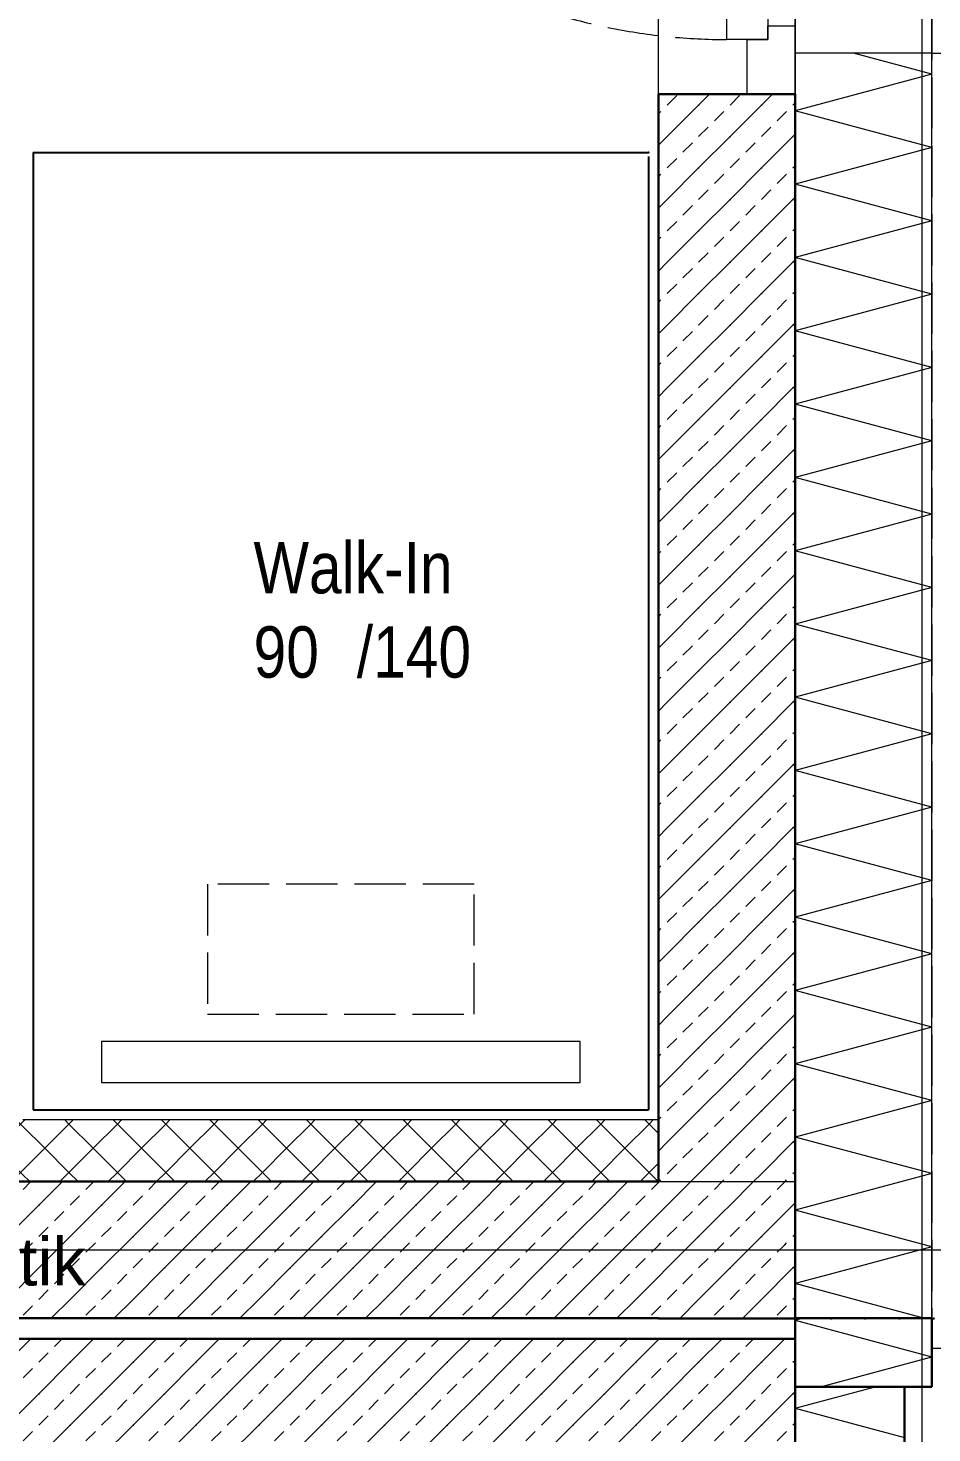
# Model space of a CAD drawing. Header units: metres. Extents: x -19025 to 34897, y -14024 to 26069.
# Drawn here: x 24229 to 25551, y 11180 to 13235 of the extents above; entities that cross this region are included whole.
import ezdxf
from ezdxf.enums import TextEntityAlignment as Align

# ---------------------------------------------------------------- set-up
doc = ezdxf.new("R2010")
doc.units = ezdxf.units.M
doc.header["$MEASUREMENT"] = 0
doc.linetypes.add('Punktlinie weit', pattern=[0.05, 0, -0.05])
doc.linetypes.add('Strichlinie eng', pattern=[0.1, 0.075, -0.025])
for name, color, linetype in [('110 Wand Aussen', 7, 'Continuous'), ('11__100 Achsraster', 7, 'Continuous'), ('210 Decke', 7, 'Continuous'), ('211 Draufsicht Untersicht 2D', 7, 'Continuous'), ('220 Bodenaufbau', 7, 'Continuous'), ('540 Sanitaer Text', 7, 'Continuous'), ('540 Sanitaereinrichtung', 7, 'Continuous'), ('870 Deckendurchbruchsymbol', 7, 'Continuous'), ('938 Beschriftung Statik', 7, 'Continuous'), ('Neubau_120 Wand Innen tragend', 7, 'Continuous'), ('Neubau_130 Wand Innen', 7, 'Continuous'), ('Neubau_137 Wand WDVS', 7, 'Continuous')]:
    doc.layers.add(name, color=color, linetype=linetype)
doc.styles.add('ERSTELLTER_STIL_1', font='ARIALN.TTF')
doc.styles.add('ERSTELLTER_STIL_3', font='arial.ttf')
doc.styles.add('ERSTELLTER_STIL_4', font='arialbd.ttf')
doc.linetypes.add('Grenze Bezirk', pattern='A,0,[2,22HAUS116_412 STG1 _ 2.DG_IndexB_2026-08-161.Shx,S=0.001587,R=0,X=0,Y=0],-0.25,0', length=0.25)
pattern_1 = [(225, (0, 0), (-0.03535534, 0.03535534), [0.05, 0]), (315, (0, 0), (0.03535534, 0.03535534), [0.05, 0])]
pattern_2 = [(45, (0, 0), (-0.04596194, 0.04596194), [0.0195, -0.013]), (45, (-0.02298, 0.02298), (-0.04596194, 0.04596194), [0.065, 0])]

# ---------------------------------------------------------------- blocks, each defined once
blk = doc.blocks.new('Decke_2_1', base_point=(11.4309, 4.6878))
at = {"layer": '220 Bodenaufbau', "color": 7, "linetype": 'Continuous', "lineweight": 13, "flags": 128}
blk.add_lwpolyline([(19.551, 13.0252), (19.551, 14.231), (15.4301, 14.231), (15.4301, 15.916), (21.6305, 15.916), (21.6305, 16.051), (21.8305, 16.051), (21.8305, 15.851), (23.6, 15.851), (23.6, 18.8911), (23.6, 22.2117), (14.36, 22.2117), (14.36, 18.8317), (11.5332, 18.8317), (11.5332, 14.251), (14.36, 14.251), (14.36, 6.5391)], dxfattribs=at)
blk = doc.blocks.new('Wand_1_1', base_point=(22.4705, 15.8511))
at = {"layer": 'Neubau_130 Wand Innen', "linetype": 'Continuous', "lineweight": 13, "true_color": 0xa7a7a7}
h = blk.add_hatch(dxfattribs=at)
h.set_pattern_fill('GIPSKARTONWAND_0001', color=253, style=0, pattern_type=2)
h.set_pattern_definition(pattern_1)
h.paths.add_polyline_path([(22.4705, 15.9411), (22.4055, 15.9411), (22.4055, 15.8511)])
h = blk.add_hatch(dxfattribs=at)
h.set_pattern_fill('GIPSKARTONWAND_0001', color=253, style=0, pattern_type=2)
h.set_pattern_definition(pattern_1)
h.paths.add_polyline_path([(22.4705, 15.9411), (22.4055, 15.8511), (22.4705, 15.8511)])
h = blk.add_hatch(dxfattribs=at)
h.set_pattern_fill('GIPSKARTONWAND_0001', color=253, style=0, pattern_type=2)
h.set_pattern_definition(pattern_1)
h.paths.add_polyline_path([(22.4705, 15.8511), (23.4, 15.8511), (23.4, 15.9411), (22.4705, 15.9411)])
at = {"layer": 'Neubau_130 Wand Innen', "color": 7, "linetype": 'Continuous', "lineweight": 13, "flags": 128}
for points in [[(22.4055, 15.8511), (22.4055, 15.9411)], [(23.4, 15.9411), (22.4705, 15.9411)], [(23.4, 15.9411), (23.4, 15.8511)], [(22.4055, 15.8511), (23.4, 15.8511)]]:
    blk.add_lwpolyline(points, dxfattribs=at)
blk = doc.blocks.new('*X238')
at = {"layer": '110 Wand Aussen', "color": 7, "linetype": 'Continuous', "lineweight": 5}
for p in [(23.6641, 15.719), (23.7896, 15.651)]:
    blk.add_line(p, (23.6, 15.7018), dxfattribs=at)
blk = doc.blocks.new('*X241')
at = {"layer": '110 Wand Aussen', "color": 7, "linetype": 'Continuous', "lineweight": 5}
for p, q in [((23.8, 17.4703), (23.6851, 17.5011)), ((23.8, 17.4703), (23.6, 17.4167)), ((23.8, 17.3631), (23.6, 17.4167)), ((23.8, 17.3631), (23.6, 17.3095)), ((23.8, 17.2559), (23.6, 17.3095)), ((23.8, 17.2559), (23.6, 17.2023)), ((23.8, 17.1487), (23.6, 17.2023)), ((23.8, 17.1487), (23.6, 17.0952)), ((23.8, 17.0416), (23.6, 17.0952)), ((23.8, 17.0416), (23.6, 16.988)), ((23.8, 16.9344), (23.6, 16.988)), ((23.8, 16.9344), (23.6, 16.8808)), ((23.8, 16.8272), (23.6, 16.8808)), ((23.8, 16.8272), (23.6, 16.7736)), ((23.8, 16.72), (23.6, 16.7736)), ((23.8, 16.72), (23.6, 16.6664)), ((23.8, 16.6128), (23.6, 16.6664)), ((23.8, 16.6128), (23.6, 16.5593)), ((23.8, 16.5057), (23.6, 16.5593)), ((23.8, 16.5057), (23.6, 16.4521)), ((23.8, 16.3985), (23.6, 16.4521)), ((23.8, 16.3985), (23.6, 16.3449)), ((23.8, 16.2913), (23.6, 16.3449)), ((23.8, 16.2913), (23.6, 16.2377)), ((23.8, 16.1841), (23.6, 16.2377)), ((23.8, 16.1841), (23.6, 16.1305)), ((23.8, 16.077), (23.6, 16.1305)), ((23.8, 16.077), (23.6, 16.0234)), ((23.8, 15.9698), (23.6, 16.0234)), ((23.8, 15.9698), (23.6, 15.9162)), ((23.8, 15.8626), (23.6, 15.9162)), ((23.8, 15.8626), (23.6, 15.809)), ((23.8, 15.7554), (23.6, 15.809)), ((23.8, 15.7554), (23.6641, 15.719))]:
    blk.add_line(p, q, dxfattribs=at)
blk = doc.blocks.new('Kombi-Fenster 1-Fl 27_3')
at = {"layer": '110 Wand Aussen', "color": 7, "linetype": 'Strichlinie eng', "lineweight": 13}
for p, q in [((0.43, 0.03), (-0.1781, 0.6381)), ((-0.51, 0.13), (0.51, 0.13)), ((-0.45, -0.27), (0.45, -0.27))]:
    blk.add_line(p, q, dxfattribs=at)
at = {"layer": '110 Wand Aussen', "color": 7, "linetype": 'Continuous', "lineweight": 13}
for p, q in [((-0.54, 0.13), (0.54, 0.13)), ((-0.43, -0.03), (-0.43, 0.03)), ((-0.43, 0.03), (-0.36, 0.03)), ((-0.36, 0.03), (0.36, 0.03)), ((-0.36, 0.03), (-0.36, -0.03)), ((0.36, -0.03), (0.36, 0.03)), ((0.36, 0.03), (0.43, 0.03)), ((0.43, 0.03), (0.43, -0.03)), ((-0.51, 0), (-0.43, 0)), ((-0.43, 0), (-0.43, -0.03)), ((-0.36, 0.01), (0.36, 0.01)), ((0.43, -0.03), (0.43, 0)), ((0.43, 0), (0.51, 0)), ((0.36, -0.01), (-0.36, -0.01)), ((-0.43, -0.03), (-0.41, -0.03)), ((-0.36, -0.03), (-0.43, -0.03)), ((-0.41, -0.03), (-0.41, -0.07)), ((0.36, -0.03), (-0.36, -0.03)), ((0.43, -0.03), (0.36, -0.03)), ((0.41, -0.07), (0.41, -0.03)), ((0.41, -0.03), (0.43, -0.03)), ((-0.41, -0.07), (-0.51, -0.07)), ((-0.45, -0.07), (-0.51, -0.07)), ((-0.45, -0.07), (-0.51, -0.07)), ((-0.45, -0.27), (-0.45, -0.07)), ((0.41, -0.07), (-0.41, -0.07)), ((0.51, -0.07), (0.41, -0.07)), ((0.45, -0.07), (0.51, -0.07)), ((0.45, -0.07), (0.51, -0.07)), ((0.45, -0.27), (0.45, -0.07)), ((-0.45, -0.27), (-0.45, -0.3)), ((0.45, -0.3), (0.45, -0.27)), ((-0.45, -0.3), (0.45, -0.3))]:
    blk.add_line(p, q, dxfattribs=at)
at = {"layer": '110 Wand Aussen', "color": 7, "linetype": 'Continuous', "lineweight": 30}
for p, q in [((-0.51, 0.13), (-0.54, 0.13)), ((-0.51, 0), (-0.51, 0.13)), ((0.51, 0), (0.51, 0.13)), ((0.51, 0.13), (0.54, 0.13)), ((-0.51, -0.07), (-0.51, 0)), ((-0.51, -0.07), (-0.51, 0)), ((0.51, -0.07), (0.51, 0)), ((0.51, -0.07), (0.51, 0))]:
    blk.add_line(p, q, dxfattribs=at)
at = {"layer": '110 Wand Aussen', "color": 7, "linetype": 'Strichlinie eng', "lineweight": 13}
blk.add_arc((0.43, 0.03), 0.86, 135, 180, dxfattribs=at)
at = {"layer": '110 Wand Aussen', "color": 7, "linetype": 'Continuous', "lineweight": 13}
for p in [(-0.54, 0.13), (0.54, 0.13)]:
    blk.add_point(p, dxfattribs=at)
blk = doc.blocks.new('Wand_16_1', base_point=(23.6, 22.4117))
at = {"layer": '110 Wand Aussen', "linetype": 'Continuous', "lineweight": 0, "true_color": 0x000000}
h = blk.add_hatch(dxfattribs=at)
h.set_pattern_fill('BETON__BEWEHRT_SN46_0001', color=18, style=0, pattern_type=2)
h.set_pattern_definition(pattern_2)
h.paths.add_polyline_path([(23.53, 17.4411), (23.4, 17.4411), (23.4, 15.851), (23.6, 15.851), (23.6, 17.4411)])
h = blk.add_hatch(dxfattribs=at)
h.set_pattern_fill('BETON__BEWEHRT_SN46_0001', color=18, style=0, pattern_type=2)
h.set_pattern_definition(pattern_2)
h.paths.add_polyline_path([(23.4, 15.851), (23.4, 15.651), (23.6, 15.651), (23.6, 15.751)])
h = blk.add_hatch(dxfattribs=at)
h.set_pattern_fill('BETON__BEWEHRT_SN46_0001', color=18, style=0, pattern_type=2)
h.set_pattern_definition(pattern_2)
h.paths.add_polyline_path([(23.4, 15.851), (23.6, 15.751), (23.6, 15.851)])
at = {"layer": '110 Wand Aussen', "color": 7, "linetype": 'Continuous', "lineweight": 13}
for p, q in [((23.8, 17.5011), (23.6, 17.5011)), ((23.6, 17.5011), (23.6, 17.4411))]:
    blk.add_line(p, q, dxfattribs=at)
at = {"layer": '110 Wand Aussen', "color": 7, "linetype": 'Continuous', "lineweight": 30}
for p, q in [((23.4, 17.4411), (23.4, 17.4111)), ((23.53, 17.4411), (23.4, 17.4411)), ((23.6, 17.4411), (23.53, 17.4411)), ((23.6, 15.851), (23.6, 17.4411)), ((23.6, 15.751), (23.6, 15.851)), ((23.6, 15.751), (23.6, 15.651))]:
    blk.add_line(p, q, dxfattribs=at)
at = {"layer": '110 Wand Aussen', "color": 7, "linetype": 'Continuous', "lineweight": 13, "flags": 128}
for points in [[(23.8, 15.651), (23.8, 17.5011)], [(23.8, 15.651), (23.6, 15.651)]]:
    blk.add_lwpolyline(points, dxfattribs=at)
at = {"layer": '110 Wand Aussen', "color": 7, "linetype": 'Continuous', "lineweight": 30, "flags": 128}
for points in [[(23.4, 17.4411), (23.4, 15.851)], [(23.6, 15.651), (23.4, 15.651)]]:
    blk.add_lwpolyline(points, dxfattribs=at)
at = {"layer": '110 Wand Aussen', "color": 7, "linetype": 'Continuous', "lineweight": 13, "rotation": 90.00000111836731}
blk.add_blockref('Kombi-Fenster 1-Fl 27_3', (23.53, 17.9511), dxfattribs=at)
at = {"layer": '110 Wand Aussen', "color": 7, "lineweight": 30}
for name in ['*X241', '*X238']:
    blk.add_blockref(name, (0, 0), dxfattribs=at)
blk = doc.blocks.new('Wand_52_1', base_point=(21.5305, 15.751))
at = {"layer": '110 Wand Aussen', "linetype": 'Continuous', "lineweight": 0, "true_color": 0x000000}
h = blk.add_hatch(dxfattribs=at)
h.set_pattern_fill('BETON__BEWEHRT_SN46_0001', color=18, style=0, pattern_type=2)
h.set_pattern_definition(pattern_2)
h.paths.add_polyline_path([(23.4, 15.851), (21.5305, 15.851), (21.5305, 15.651), (23.4, 15.651)])
at = {"layer": '110 Wand Aussen', "color": 7, "linetype": 'Continuous', "lineweight": 30, "flags": 128}
for points in [[(23.4, 15.851), (21.5305, 15.851)], [(21.5305, 15.651), (23.4, 15.651)]]:
    blk.add_lwpolyline(points, dxfattribs=at)
blk = doc.blocks.new('*X395')
at = {"layer": 'Neubau_137 Wand WDVS', "color": 7, "linetype": 'Continuous', "lineweight": 5}
for p, q in [((23.6, 15.6482), (23.6104, 15.651)), ((23.6, 15.6482), (23.8, 15.5946)), ((23.6372, 15.551), (23.8, 15.5946))]:
    blk.add_line(p, q, dxfattribs=at)
blk = doc.blocks.new('Wand_125_1', base_point=(23.6, 15.651))
at = {"layer": 'Neubau_137 Wand WDVS', "color": 7, "linetype": 'Continuous', "lineweight": 30, "flags": 128}
for points in [[(23.6, 15.651), (23.6, 15.551)], [(23.8, 15.651), (23.6, 15.651)], [(23.8, 15.551), (23.8, 15.651)], [(23.6, 15.551), (23.8, 15.551)]]:
    blk.add_lwpolyline(points, dxfattribs=at)
at = {"layer": 'Neubau_137 Wand WDVS', "color": 7, "lineweight": 30}
blk.add_blockref('*X395', (0, 0), dxfattribs=at)
blk = doc.blocks.new('Dachfläche_12_1', base_point=(25.114, 22.2517))
at = {"layer": '220 Bodenaufbau', "color": 155, "linetype": 'Strichlinie eng', "lineweight": 5, "true_color": 0x416cbe, "flags": 128}
blk.add_lwpolyline([(25.114, 22.2517), (23.8, 22.2518), (23.7997, 15.6072), (25.1137, 15.6071)], close=True, dxfattribs=at)
blk = doc.blocks.new('Etikett_3_1', base_point=(22.9302, 16.6862))
at = {"layer": '540 Sanitaer Text', "color": 7, "lineweight": 13, "char_height": 0.075, "attachment_point": 1, "style": 'ERSTELLTER_STIL_1'}
for s, insert in [('\\A1;{\\pql;\\pt0,1;\\fArial Narrow|b0|i0|c0|p0;\\W1.000000;Walk-In\\fArial Narrow|b0|i0|c0|p0;\\W1.000000;\\A1{\\H.66x;\\S^  ;}\\fArial Narrow|b0|i0|c0|p0;\\W1.000000;\\fArial Narrow|b0|i0|c0|p0;\\W1.000000;\\A1{\\H.66x;\\S^  ;}\\fArial Narrow|b0|i0|c0|p0;\\W1.000000;\\fArial Narrow|b0|i0|c0|p0;\\W1.000000;\\fArial Narrow|b0|i0|c0|p0;\\W1.000000;\\fArial Narrow|b0|i0|c0|p0;\\W1.000000;\\fArial Narrow|b0|i0|c0|p0;\\W1.000000;\\fArial Narrow|b0|i0|c0|p0;\\W1.000000;\\fArial Narrow|b0|i0|c0|p0;\\W1.000000;\\A1{\\H.66x;\\S^  ;}\\fArial Narrow|b0|i0|c0|p0;\\W1.000000;\\fArial Narrow|b0|i0|c0|p0;\\W1.000000;\\A1{\\H.66x;\\S^  ;}\\fArial Narrow|b0|i0|c0|p0;\\W1.000000;\\fArial Narrow|b0|i0|c0|p0;\\W1.000000;\\fArial Narrow|b0|i0|c0|p0;\\W1.000000;\\fArial Narrow|b0|i0|c0|p0;\\W1.000000;\\fArial Narrow|b0|i0|c0|p0;\\W1.000000;\\fArial Narrow|b0|i0|c0|p0;\\W1.000000;\\fArial Narrow|b0|i0|c0|p0;\\W1.000000;\\A1{\\H.66x;\\S^  ;}\\fArial Narrow|b0|i0|c0|p0;\\W1.000000;\\fArial Narrow|b0|i0|c0|p0;\\W1.000000;\\A1{\\H.66x;\\S^  ;}\\fArial Narrow|b0|i0|c0|p0;\\W1.000000;\\fArial Narrow|b0|i0|c0|p0;\\W1.000000;\\fArial Narrow|b0|i0|c0|p0;\\W1.000000;\\fArial Narrow|b0|i0|c0|p0;\\W1.000000;\\fArial Narrow|b0|i0|c0|p0;\\W1.000000;\\fArial Narrow|b0|i0|c0|p0;\\W1.000000;\\fArial Narrow|b0|i0|c0|p0;\\W1.000000;\\A1{\\H.66x;\\S^  ;}\\fArial Narrow|b0|i0|c0|p0;\\W1.000000;\\fArial Narrow|b0|i0|c0|p0;\\W1.000000;\\A1{\\H.66x;\\S^  ;}\\fArial Narrow|b0|i0|c0|p0;\\W1.000000;\\fArial Narrow|b0|i0|c0|p0;\\W1.000000;\\fArial Narrow|b0|i0|c0|p0;\\W1.000000;\\fArial Narrow|b0|i0|c0|p0;\\W1.000000;\\fArial Narrow|b0|i0|c0|p0;\\W1.000000;\\fArial Narrow|b0|i0|c0|p0;\\W1.000000;\\fArial Narrow|b0|i0|c0|p0;\\W1.000000;\\A1{\\H.66x;\\S^  ;}\\fArial Narrow|b0|i0|c0|p0;\\W1.000000;\\fArial Narrow|b0|i0|c0|p0;\\W1.000000;\\A1{\\H.66x;\\S^  ;}\\fArial Narrow|b0|i0|c0|p0;\\W1.000000;\\fArial Narrow|b0|i0|c0|p0;\\W1.000000;\\fArial Narrow|b0|i0|c0|p0;\\W1.000000;\\fArial Narrow|b0|i0|c0|p0;\\W1.000000;\\fArial Narrow|b0|i0|c0|p0;\\W1.000000;\\fArial Narrow|b0|i0|c0|p0;\\W1.000000;\\fArial Narrow|b0|i0|c0|p0;\\W1.000000;\\A1{\\H.66x;\\S^  ;}\\fArial Narrow|b0|i0|c0|p0;\\W1.000000;}', (22.8078, 16.7862)), ('\\A1;{\\pql;\\pt0,1;\\fArial Narrow|b0|i0|c0|p0;\\W1.000000;90\\fArial Narrow|b0|i0|c0|p0;\\W1.000000;\\A1{\\H.66x;\\S^  ;}\\fArial Narrow|b0|i0|c0|p0;\\W1.000000;\\fArial Narrow|b0|i0|c0|p0;\\W1.000000;\\A1{\\H.66x;\\S^  ;}\\fArial Narrow|b0|i0|c0|p0;\\W1.000000; /\\fArial Narrow|b0|i0|c0|p0;\\W1.000000;\\fArial Narrow|b0|i0|c0|p0;\\W1.000000;\\fArial Narrow|b0|i0|c0|p0;\\W1.000000;\\fArial Narrow|b0|i0|c0|p0;\\W1.000000;\\fArial Narrow|b0|i0|c0|p0;\\W1.000000;140\\fArial Narrow|b0|i0|c0|p0;\\W1.000000;\\A1{\\H.66x;\\S^  ;}\\fArial Narrow|b0|i0|c0|p0;\\W1.000000;\\fArial Narrow|b0|i0|c0|p0;\\W1.000000;\\A1{\\H.66x;\\S^  ;}\\fArial Narrow|b0|i0|c0|p0;\\W1.000000;\\fArial Narrow|b0|i0|c0|p0;\\W1.000000;\\fArial Narrow|b0|i0|c0|p0;\\W1.000000;\\fArial Narrow|b0|i0|c0|p0;\\W1.000000;\\fArial Narrow|b0|i0|c0|p0;\\W1.000000;\\fArial Narrow|b0|i0|c0|p0;\\W1.000000;\\fArial Narrow|b0|i0|c0|p0;\\W1.000000;\\A1{\\H.66x;\\S^  ;}\\fArial Narrow|b0|i0|c0|p0;\\W1.000000;\\fArial Narrow|b0|i0|c0|p0;\\W1.000000;\\A1{\\H.66x;\\S^  ;}\\fArial Narrow|b0|i0|c0|p0;\\W1.000000;\\fArial Narrow|b0|i0|c0|p0;\\W1.000000;\\fArial Narrow|b0|i0|c0|p0;\\W1.000000;\\fArial Narrow|b0|i0|c0|p0;\\W1.000000;\\fArial Narrow|b0|i0|c0|p0;\\W1.000000;\\fArial Narrow|b0|i0|c0|p0;\\W1.000000;\\fArial Narrow|b0|i0|c0|p0;\\W1.000000;\\A1{\\H.66x;\\S^  ;}\\fArial Narrow|b0|i0|c0|p0;\\W1.000000;\\fArial Narrow|b0|i0|c0|p0;\\W1.000000;\\A1{\\H.66x;\\S^  ;}\\fArial Narrow|b0|i0|c0|p0;\\W1.000000;\\fArial Narrow|b0|i0|c0|p0;\\W1.000000;\\fArial Narrow|b0|i0|c0|p0;\\W1.000000;\\fArial Narrow|b0|i0|c0|p0;\\W1.000000;\\fArial Narrow|b0|i0|c0|p0;\\W1.000000;\\fArial Narrow|b0|i0|c0|p0;\\W1.000000;\\fArial Narrow|b0|i0|c0|p0;\\W1.000000;\\A1{\\H.66x;\\S^  ;}\\fArial Narrow|b0|i0|c0|p0;\\W1.000000;\\fArial Narrow|b0|i0|c0|p0;\\W1.000000;\\A1{\\H.66x;\\S^  ;}\\fArial Narrow|b0|i0|c0|p0;\\W1.000000;\\fArial Narrow|b0|i0|c0|p0;\\W1.000000;\\fArial Narrow|b0|i0|c0|p0;\\W1.000000;\\fArial Narrow|b0|i0|c0|p0;\\W1.000000;\\fArial Narrow|b0|i0|c0|p0;\\W1.000000;\\fArial Narrow|b0|i0|c0|p0;\\W1.000000;\\fArial Narrow|b0|i0|c0|p0;\\W1.000000;\\A1{\\H.66x;\\S^  ;}\\fArial Narrow|b0|i0|c0|p0;\\W1.000000;}', (22.8078, 16.663))]:
    blk.add_mtext(s, dxfattribs=dict(at, insert=insert))
at = {"layer": '540 Sanitaer Text', "color": 7, "lineweight": 13, "style": 'ERSTELLTER_STIL_1'}
for tag, p in [('DUMMY_124', (22.7878, 16.8097)), ('DUMMY_125', (22.7878, 16.6862))]:
    blk.add_attdef(tag, text='', height=0.075, dxfattribs=at).set_placement(p, align=Align.TOP_LEFT)
blk = doc.blocks.new('Decke_17_1', base_point=(23.6, 22.2117))
at = {"layer": '210 Decke', "color": 181, "linetype": 'Punktlinie weit', "lineweight": 30, "true_color": 0xa042ff, "flags": 128}
blk.add_lwpolyline([(23.6, 22.2117), (23.6, 15.651), (25.07, 15.651), (25.07, 22.2117)], close=True, dxfattribs=at)
blk = doc.blocks.new('Wand_166_1', base_point=(21.55, 15.421))
at = {"layer": 'Neubau_120 Wand Innen tragend', "linetype": 'Continuous', "lineweight": 0, "true_color": 0x000000}
h = blk.add_hatch(dxfattribs=at)
h.set_pattern_fill('BETON__BEWEHRT_SN46_0001', color=18, style=0, pattern_type=2)
h.set_pattern_definition(pattern_2)
h.paths.add_polyline_path([(21.55, 15.421), (23.6, 15.421), (23.6, 15.621), (21.55, 15.621)])
at = {"layer": 'Neubau_120 Wand Innen tragend', "color": 7, "linetype": 'Continuous', "lineweight": 30, "flags": 128}
for points in [[(23.6, 15.621), (21.55, 15.621)], [(21.55, 15.621), (21.55, 15.421)], [(23.6, 15.421), (23.6, 15.621)], [(21.55, 15.421), (23.6, 15.421)]]:
    blk.add_lwpolyline(points, dxfattribs=at)
blk = doc.blocks.new('*X864')
at = {"layer": 'Neubau_137 Wand WDVS', "color": 7, "linetype": 'Continuous', "lineweight": 5}
for q in [(23.7172, 15.551), (23.76, 15.4768)]:
    blk.add_line((23.6, 15.5196), q, dxfattribs=at)
blk = doc.blocks.new('Wand_206_1', base_point=(23.6, 15.551))
at = {"layer": 'Neubau_137 Wand WDVS', "color": 7, "linetype": 'Continuous', "lineweight": 30, "flags": 128}
for points in [[(23.6, 15.551), (23.6, 13.391)], [(23.6, 15.551), (23.76, 15.551)], [(23.76, 13.231), (23.76, 15.551)]]:
    blk.add_lwpolyline(points, dxfattribs=at)
at = {"layer": 'Neubau_137 Wand WDVS', "color": 7, "lineweight": 30}
blk.add_blockref('*X864', (0, 0), dxfattribs=at)
blk = doc.blocks.new('Dachfläche_71_1', base_point=(25.07, 15.651))
at = {"layer": '220 Bodenaufbau', "color": 182, "linetype": 'Punktlinie weit', "lineweight": 5, "true_color": 0x4b06db, "flags": 128}
blk.add_lwpolyline([(25.07, 15.651), (25.07, 22.2117), (23.6, 22.2117), (23.6, 15.651)], close=True, dxfattribs=at)
blk = doc.blocks.new('Standard-Rastermarker_13')
at = {"layer": '11__100 Achsraster', "color": 8, "linetype": 'Grenze Bezirk', "lineweight": 5}
blk.add_line((1, 0), (28.1323, 0), dxfattribs=at)
at = {"layer": '11__100 Achsraster', "color": 8, "lineweight": 5, "style": 'ERSTELLTER_STIL_4'}
blk.add_attdef('AC_MarkerText_1', text='', height=0.2, rotation=270, dxfattribs=at).set_placement((29.5281, -0.0457), align=Align.TOP_CENTER)
blk = doc.blocks.new('Dusche variabel Glorit 2021_4')
at = {"layer": '540 Sanitaereinrichtung', "color": 7, "linetype": 'Continuous', "lineweight": 25}
for p, q in [((0, 0), (0.9, 0)), ((0, -1.4), (0, 0)), ((0.9, -1.394), (0.9, 0)), ((0, -1.4), (0.9, -1.4))]:
    blk.add_line(p, q, dxfattribs=at)
at = {"layer": '540 Sanitaereinrichtung', "color": 7, "linetype": 'Continuous', "lineweight": 13}
for p, q in [((0.1, -0.04), (0.8, -0.04)), ((0.1, -0.1), (0.1, -0.04)), ((0.8, -0.04), (0.8, -0.1)), ((0.8, -0.1), (0.1, -0.1))]:
    blk.add_line(p, q, dxfattribs=at)
at = {"layer": '540 Sanitaereinrichtung', "color": 7, "linetype": 'Strichlinie eng', "lineweight": 13}
for p, q in [((0.255, -0.14), (0.645, -0.14)), ((0.255, -0.33), (0.255, -0.14)), ((0.645, -0.14), (0.645, -0.33)), ((0.645, -0.33), (0.255, -0.33))]:
    blk.add_line(p, q, dxfattribs=at)
at = {"layer": '540 Sanitaereinrichtung', "color": 7, "linetype": 'Continuous', "lineweight": 25}
blk.add_point((0.9, -1.4), dxfattribs=at)

msp = doc.modelspace()

# ---------------------------------------------------------------- linework, layer by layer
at = {"layer": '211 Draufsicht Untersicht 2D', "color": 253, "linetype": 'Continuous', "lineweight": 9, "true_color": 0x9f9f9f, "flags": 128}
msp.add_lwpolyline([(29465.985, 20123.276), (21856.684, 20123.276), (21856.685, 19368.631), (21856.685, 18093.988), (25536.696, 18093.989), (25536.686, 11133.313), (29465.985, 11133.309)], close=True, dxfattribs=at)
at = {"layer": '870 Deckendurchbruchsymbol', "color": 12, "linetype": 'Continuous', "lineweight": 13, "true_color": 0xd40000}
msp.add_lwpolyline([(25351.34, 11347.952), (23271.34, 11348.031), (23271.34, 9287.958), (25351.34, 9287.965)], dxfattribs=at)

# ---------------------------------------------------------------- block references
at = {"layer": '110 Wand Aussen', "color": 7, "lineweight": 30, "xscale": 1000, "yscale": 1000, "zscale": 1000}
for name, p in [('Wand_16_1', (25351.34, 18108.62)), ('Wand_52_1', (23281.814, 11447.952))]:
    msp.add_blockref(name, p, dxfattribs=at)
at = {"layer": '11__100 Achsraster', "color": 7, "linetype": 'Continuous', "lineweight": 18, "xscale": 1000, "yscale": 1000, "zscale": 1000}
msp.add_blockref('Standard-Rastermarker_13', (5265.151, 11447.952), dxfattribs=at)
at = {"layer": '210 Decke', "color": 181, "linetype": 'Punktlinie weit', "lineweight": 30, "true_color": 0xa042ff, "xscale": 1000, "yscale": 1000, "zscale": 1000}
msp.add_blockref('Decke_17_1', (25351.34, 17908.62), dxfattribs=at)
at = {"layer": '220 Bodenaufbau', "color": 155, "linetype": 'Strichlinie eng', "lineweight": 5, "true_color": 0x416cbe, "xscale": 1000, "yscale": 1000, "zscale": 1000}
msp.add_blockref('Dachfläche_12_1', (26865.376, 17948.634), dxfattribs=at)
at = {"layer": '220 Bodenaufbau', "color": 7, "linetype": 'Continuous', "lineweight": 13, "xscale": 1000, "yscale": 1000, "zscale": 1000}
msp.add_blockref('Decke_2_1', (13182.278, 384.744), dxfattribs=at)
at = {"layer": '220 Bodenaufbau', "color": 182, "linetype": 'Punktlinie weit', "lineweight": 5, "true_color": 0x4b06db, "xscale": 1000, "yscale": 1000, "zscale": 1000}
msp.add_blockref('Dachfläche_71_1', (26821.337, 11347.953), dxfattribs=at)
at = {"layer": '540 Sanitaer Text', "color": 7, "linetype": 'Continuous', "lineweight": 13, "xscale": 1000, "yscale": 1000, "zscale": 1000}
msp.add_blockref('Etikett_3_1', (24681.523, 12383.097), dxfattribs=at)
at = {"layer": '540 Sanitaereinrichtung', "color": 7, "linetype": 'Continuous', "lineweight": 13, "xscale": -1000, "yscale": 1000, "zscale": 1000, "rotation": 179.9979624550234}
msp.add_blockref('Dusche variabel Glorit 2021_4', (24236.802, 11653.002), dxfattribs=at)
at = {"layer": 'Neubau_120 Wand Innen tragend', "color": 7, "lineweight": 30, "xscale": 1000, "yscale": 1000, "zscale": 1000}
msp.add_blockref('Wand_166_1', (23301.34, 11117.944), dxfattribs=at)
at = {"layer": 'Neubau_130 Wand Innen', "color": 7, "lineweight": 30, "xscale": 1000, "yscale": 1000, "zscale": 1000}
msp.add_blockref('Wand_1_1', (24221.802, 11548.002), dxfattribs=at)
at = {"layer": 'Neubau_137 Wand WDVS', "color": 7, "lineweight": 30, "xscale": 1000, "yscale": 1000, "zscale": 1000}
for name, p in [('Wand_125_1', (25351.339, 11347.953)), ('Wand_206_1', (25351.339, 11247.953))]:
    msp.add_blockref(name, p, dxfattribs=at)

# ---------------------------------------------------------------- texts
at = {"layer": '938 Beschriftung Statik', "color": 139, "linetype": 'Continuous', "lineweight": 13, "true_color": 0x2c655e, "insert": (23504.035, 11374.855), "char_height": 70, "attachment_point": 7, "style": 'ERSTELLTER_STIL_3'}
msp.add_mtext('\\A1;{\\pql;\\fArial|b0|i0|c0|p0;\\W1.000000;3cm Fuge\\fArial|b0|i0|c0|p0;\\W1.000000; lt. Statik}', dxfattribs=at)

doc.saveas('drawing.dxf')
